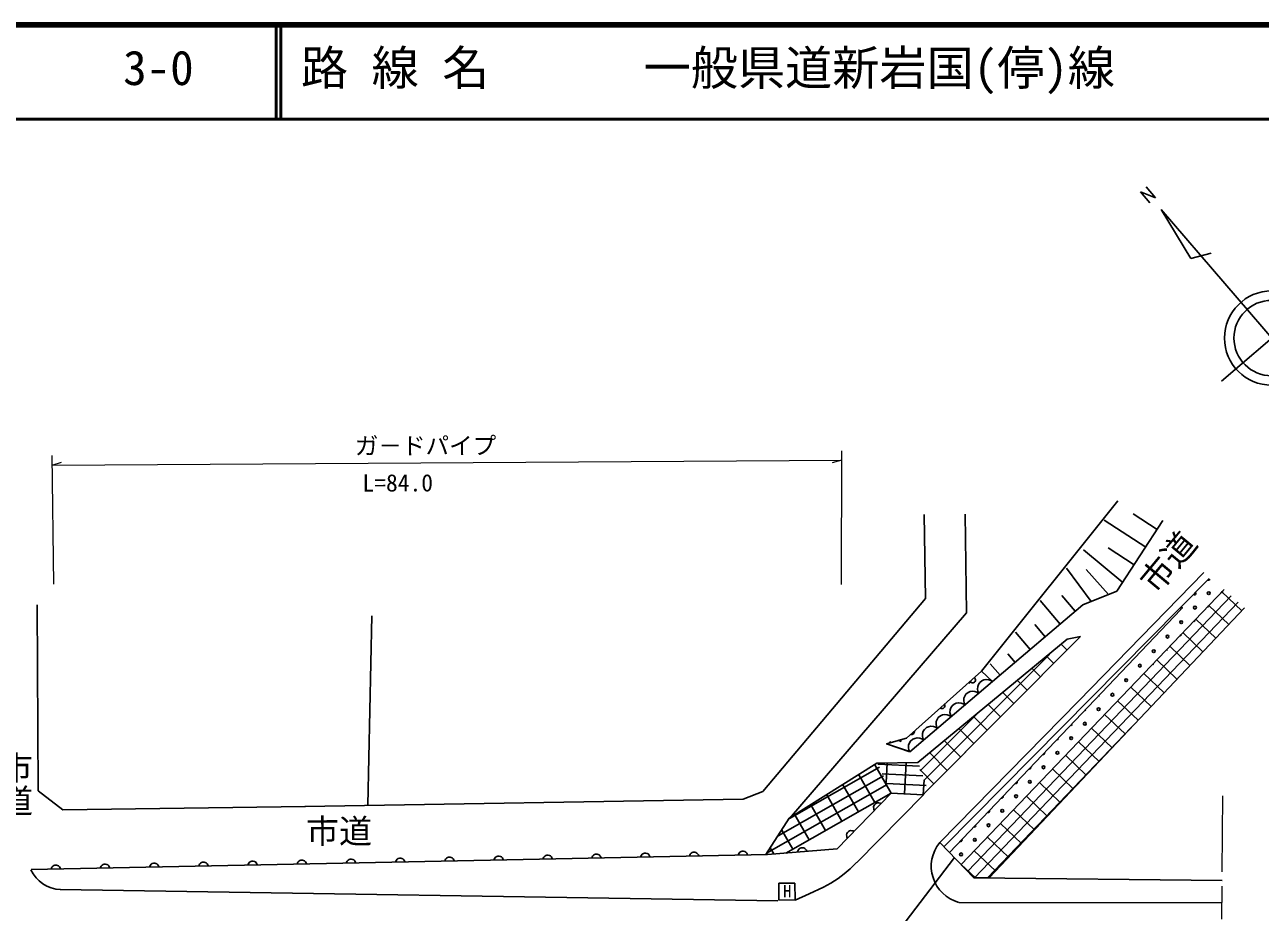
# Model space of a CAD drawing. Units: millimetres, scale not verified. Extents: x 40000 to 680000, y 20000 to 380000.
# Drawn here: x 151079 to 282136, y 285868 to 380000 of the extents above; entities that cross this region are included whole.
import ezdxf
from ezdxf.enums import TextEntityAlignment as Align

# ---------------------------------------------------------------- set-up
doc = ezdxf.new("R2010")
doc.units = ezdxf.units.MM
doc.header["$LTSCALE"] = 1000
doc.linetypes.add('CHAIN', pattern=[18.5, 12, -1.5, 3.5, -1.5])
for name, color, linetype, lineweight in [('M-BGD', 7, 'Continuous', 25), ('M-BMK', 2, 'CHAIN', 13), ('M-BMK-SRVR', 3, 'Continuous', 25), ('M-STR-HTXT', 7, 'Continuous', 13), ('M-TTL', 2, 'Continuous', 140), ('M-TTL-LINE', 7, 'Continuous', 50), ('M-TTL-TXT', 7, 'Continuous', 13)]:
    doc.layers.add(name, color=color, linetype=linetype, lineweight=lineweight)
doc.layers.add('M-BGD-HTXT', color=7, linetype='Continuous')
doc.styles.add('@ＭＳ ゴシック', font='')
doc.styles.add('ＭＳ ゴシック', font='')
doc.styles.get('@ＭＳ ゴシック').set_extended_font_data('@MS Gothic')
doc.styles.get('ＭＳ ゴシック').set_extended_font_data('MS Gothic')

# ---------------------------------------------------------------- blocks, each defined once
blk = doc.blocks.new('BUHIN3')
at = {"color": 7, "linetype": 'Continuous', "lineweight": 25}
blk.add_lwpolyline([(-593, -755), (-375, -835), (-156, -860), (125, -843), (346, -748), (542, -615), (726, -381), (809, -159), (848, 78), (798, 356), (719, 558), (593, 755)], dxfattribs=at)

msp = doc.modelspace()

# ---------------------------------------------------------------- linework, layer by layer
at = {"layer": 'M-BGD'}
for p, q in [((252565, 311427), (267023, 329512)), ((246630, 319157), (246498, 328070)), ((250980, 317634), (250838, 328097)), ((271197, 326469), (268662, 328118)), ((269979, 324598), (265579, 327461)), ((271805, 327405), (266937, 319920)), ((267545, 320856), (263376, 324316)), ((268762, 322727), (266016, 324513)), ((248583, 292824), (276721, 321265)), ((264210, 318827), (261565, 322372)), ((262848, 308276), (276149, 321917)), ((266028, 319556), (263665, 322219)), ((250406, 290938), (278288, 320095)), ((250421, 290953), (278288, 320095)), ((266937, 319920), (263301, 318462)), ((280173, 317849), (278066, 319863)), ((152522, 298764), (152401, 318479)), ((229370, 298667), (246630, 319157)), ((251107, 290223), (279034, 319428)), ((251819, 289521), (279780, 318762)), ((260905, 316436), (258805, 318919)), ((262502, 317787), (261080, 319469)), ((187470, 297215), (187890, 317325)), ((232202, 295816), (250980, 317634)), ((249185, 292201), (273723, 317966)), ((280461, 318153), (253363, 289530)), ((253732, 310343), (263301, 318462)), ((273723, 317966), (273765, 318272)), ((278798, 316396), (276684, 318418)), ((259308, 315085), (258211, 316382)), ((277423, 314944), (275301, 316972)), ((261643, 314831), (245829, 301761)), ((263054, 315104), (246707, 298681)), ((263046, 315096), (246884, 298859)), ((257718, 313725), (256154, 315575)), ((263054, 315104), (261643, 314831)), ((276048, 313491), (273919, 315527)), ((256123, 312372), (255342, 313295)), ((261045, 314265), (261635, 313678)), ((274673, 312039), (272537, 314081)), ((259772, 313224), (246475, 299865)), ((254528, 311018), (253502, 312232)), ((259488, 312993), (260224, 312261)), ((273298, 310587), (271155, 312636)), ((252565, 311430), (244605, 304341)), ((252565, 311430), (253732, 310343)), ((257932, 311720), (258813, 310843)), ((271923, 309134), (269772, 311190)), ((253738, 310337), (244953, 302888)), ((253738, 310337), (244953, 302888)), ((256375, 310448), (257402, 309426)), ((270548, 307682), (268390, 309745)), ((248153, 293269), (262848, 308276)), ((254818, 309175), (255991, 308008)), ((269172, 306229), (267008, 308299)), ((252203, 307037), (246065, 300871)), ((253262, 307903), (254580, 306591)), ((267797, 304777), (265626, 306854)), ((251705, 306631), (253169, 305173)), ((253211, 289529), (268447, 305464)), ((266422, 303325), (264244, 305408)), ((242490, 303729), (244605, 304341)), ((248592, 304086), (250347, 302338)), ((250148, 305358), (251758, 303756)), ((244925, 302906), (242490, 303729)), ((247035, 302813), (248936, 300921)), ((265047, 301872), (262861, 303963)), ((241476, 301681), (232159, 295853)), ((241256, 301520), (242976, 298506)), ((241476, 301681), (245829, 301761)), ((245974, 301348), (241552, 301587)), ((242570, 301683), (242458, 299626)), ((244574, 301715), (244396, 298429)), ((263672, 300420), (261479, 302517)), ((242161, 300344), (230982, 293965)), ((241754, 301263), (232195, 295809)), ((239558, 300459), (241238, 297515)), ((246336, 300327), (242027, 300560)), ((246007, 301015), (247525, 299503)), ((262297, 298967), (260097, 301072)), ((242568, 299425), (229770, 292122)), ((237861, 299398), (239501, 296524)), ((246697, 299306), (242501, 299533)), ((246480, 299920), (246394, 298321)), ((260922, 297515), (258715, 299626)), ((155109, 296747), (152522, 298764)), ((180781, 297104), (227282, 297879)), ((227282, 297879), (229370, 298667)), ((242976, 298506), (231817, 292139)), ((236164, 298337), (237764, 295532)), ((242993, 298505), (237263, 292610)), ((239339, 291156), (246410, 298314)), ((246394, 298321), (242976, 298506)), ((246394, 298321), (242976, 298506)), ((246707, 298681), (246394, 298321)), ((259547, 296063), (257332, 298181)), ((180855, 297105), (155109, 296747)), ((232770, 296215), (234290, 293550)), ((234467, 297276), (236027, 294541)), ((241116, 297037), (241150, 297158)), ((241129, 296892), (241116, 297037)), ((241157, 296781), (241129, 296892)), ((241150, 297158), (241207, 297267)), ((241212, 296673), (241157, 296781)), ((241207, 297267), (241315, 297378)), ((241315, 297378), (241422, 297438)), ((241422, 297438), (241542, 297475)), ((241542, 297475), (241688, 297468)), ((241688, 297468), (241800, 297443)), ((241800, 297443), (241909, 297390)), ((258172, 294610), (255950, 296735)), ((232159, 295853), (229699, 291982)), ((256797, 293158), (254568, 295290)), ((231394, 294591), (232553, 292559)), ((238252, 294090), (238285, 294210)), ((238264, 293945), (238252, 294090)), ((238293, 293834), (238264, 293945)), ((238285, 294210), (238342, 294319)), ((238347, 293725), (238293, 293834)), ((238342, 294319), (238450, 294430)), ((238450, 294430), (238557, 294490)), ((238557, 294490), (238677, 294527)), ((238677, 294527), (238824, 294520)), ((238824, 294520), (238936, 294495)), ((238936, 294495), (239044, 294442)), ((255422, 291705), (253186, 293844)), ((226949, 292249), (227058, 292311)), ((227058, 292311), (227175, 292349)), ((227175, 292349), (227330, 292352)), ((227330, 292352), (227448, 292319)), ((227448, 292319), (227559, 292262)), ((227559, 292262), (227659, 292154)), ((237263, 292610), (229851, 291986)), ((230161, 292716), (230523, 292080)), ((233059, 292256), (233089, 292374)), ((233089, 292374), (233141, 292476)), ((233141, 292476), (233226, 292593)), ((233226, 292593), (233331, 292662)), ((233331, 292662), (233445, 292707)), ((233445, 292707), (233599, 292720)), ((233599, 292720), (233719, 292695)), ((233719, 292695), (233834, 292645)), ((233834, 292645), (233940, 292543)), ((233940, 292543), (234008, 292451)), ((234008, 292451), (234055, 292340)), ((248153, 293269), (251765, 289531)), ((254047, 290253), (251804, 292399)), ((203952, 291459), (151765, 290402)), ((159390, 290939), (159507, 290977)), ((159507, 290977), (159662, 290980)), ((159662, 290980), (159780, 290947)), ((159780, 290947), (159891, 290889)), ((164408, 290871), (164500, 290983)), ((164500, 290983), (164609, 291045)), ((164609, 291045), (164726, 291082)), ((164726, 291082), (164881, 291085)), ((164881, 291085), (164999, 291053)), ((164999, 291053), (165110, 290995)), ((165110, 290995), (165210, 290887)), ((169568, 290878), (169626, 290976)), ((169626, 290976), (169719, 291088)), ((169719, 291088), (169828, 291151)), ((169828, 291151), (169945, 291188)), ((169945, 291188), (170100, 291191)), ((170100, 291191), (170218, 291158)), ((170218, 291158), (170329, 291101)), ((170329, 291101), (170429, 290993)), ((170429, 290993), (170491, 290896)), ((174749, 290868), (174787, 290983)), ((174787, 290983), (174845, 291082)), ((174845, 291082), (174938, 291194)), ((174938, 291194), (175047, 291256)), ((175047, 291256), (175163, 291294)), ((175163, 291294), (175318, 291297)), ((175318, 291297), (175436, 291264)), ((175436, 291264), (175548, 291206)), ((175548, 291206), (175647, 291098)), ((175647, 291098), (175709, 291002)), ((175709, 291002), (175749, 290888)), ((179968, 290973), (180006, 291089)), ((180006, 291089), (180064, 291188)), ((180064, 291188), (180157, 291300)), ((180157, 291300), (180265, 291362)), ((180265, 291362), (180382, 291399)), ((180382, 291399), (180537, 291402)), ((180537, 291402), (180655, 291370)), ((180655, 291370), (180766, 291312)), ((180766, 291312), (180866, 291204)), ((180866, 291204), (180928, 291108)), ((180928, 291108), (180968, 290993)), ((185187, 291079), (185225, 291195)), ((185225, 291195), (185283, 291293)), ((185283, 291293), (185375, 291405)), ((185375, 291405), (185484, 291467)), ((185484, 291467), (185601, 291505)), ((185601, 291505), (185756, 291508)), ((185756, 291508), (185874, 291475)), ((185874, 291475), (185985, 291418)), ((185985, 291418), (186085, 291310)), ((186085, 291310), (186147, 291213)), ((186147, 291213), (186187, 291099)), ((190406, 291184), (190443, 291300)), ((190443, 291300), (190501, 291399)), ((190501, 291399), (190594, 291511)), ((190594, 291511), (190703, 291573)), ((190703, 291573), (190820, 291610)), ((190820, 291610), (190975, 291614)), ((190975, 291614), (191093, 291581)), ((191093, 291581), (191204, 291523)), ((191204, 291523), (191304, 291415)), ((191304, 291415), (191366, 291319)), ((191366, 291319), (191405, 291205)), ((195624, 291290), (195662, 291406)), ((195662, 291406), (195720, 291505)), ((195720, 291505), (195813, 291616)), ((195813, 291616), (195922, 291679)), ((195922, 291679), (196038, 291716)), ((196038, 291716), (196193, 291719)), ((196193, 291719), (196311, 291687)), ((196311, 291687), (196423, 291629)), ((196423, 291629), (196522, 291521)), ((196522, 291521), (196584, 291425)), ((196584, 291425), (196624, 291310)), ((200843, 291396), (200881, 291512)), ((200881, 291512), (200939, 291610)), ((200939, 291610), (201031, 291722)), ((201031, 291722), (201140, 291784)), ((201140, 291784), (201257, 291822)), ((201257, 291822), (201412, 291825)), ((201412, 291825), (201530, 291792)), ((201530, 291792), (201641, 291734)), ((201641, 291734), (201741, 291626)), ((201741, 291626), (201803, 291530)), ((201803, 291530), (201843, 291416)), ((229851, 291986), (203952, 291459)), ((206042, 291501), (206080, 291617)), ((206080, 291617), (206138, 291716)), ((206138, 291716), (206231, 291828)), ((206231, 291828), (206339, 291890)), ((206339, 291890), (206456, 291927)), ((206456, 291927), (206611, 291930)), ((206611, 291930), (206729, 291898)), ((206729, 291898), (206841, 291840)), ((206841, 291840), (206940, 291732)), ((206940, 291732), (207002, 291636)), ((207002, 291636), (207042, 291522)), ((211222, 291607), (211260, 291722)), ((211260, 291722), (211318, 291821)), ((211318, 291821), (211410, 291933)), ((211410, 291933), (211519, 291995)), ((211519, 291995), (211636, 292033)), ((211636, 292033), (211791, 292036)), ((211791, 292036), (211909, 292003)), ((211909, 292003), (212020, 291945)), ((212020, 291945), (212120, 291837)), ((212120, 291837), (212182, 291741)), ((212182, 291741), (212222, 291627)), ((216402, 291712), (216439, 291828)), ((216439, 291828), (216497, 291926)), ((216497, 291926), (216590, 292038)), ((216590, 292038), (216699, 292101)), ((216699, 292101), (216815, 292138)), ((216815, 292138), (216970, 292141)), ((216970, 292141), (217089, 292109)), ((217089, 292109), (217200, 292051)), ((217200, 292051), (217300, 291943)), ((217300, 291943), (217362, 291847)), ((217362, 291847), (217401, 291732)), ((221581, 291817), (221619, 291933)), ((221619, 291933), (221677, 292032)), ((221677, 292032), (221770, 292144)), ((221770, 292144), (221878, 292206)), ((221878, 292206), (221995, 292243)), ((221995, 292243), (222150, 292247)), ((222150, 292247), (222268, 292214)), ((222268, 292214), (222379, 292156)), ((222379, 292156), (222479, 292048)), ((222479, 292048), (222541, 291952)), ((222541, 291952), (222581, 291838)), ((226761, 291923), (226799, 292039)), ((226799, 292039), (226857, 292137)), ((226857, 292137), (226949, 292249)), ((227659, 292154), (227721, 292057)), ((227721, 292057), (227761, 291943)), ((238973, 290821), (239318, 291156)), ((249704, 291665), (240381, 279513)), ((251919, 289522), (250421, 290953)), ((153874, 290445), (153912, 290561)), ((153912, 290561), (153970, 290660)), ((153970, 290660), (154063, 290771)), ((154063, 290771), (154172, 290834)), ((154172, 290834), (154288, 290871)), ((154288, 290871), (154443, 290874)), ((154443, 290874), (154562, 290842)), ((154562, 290842), (154673, 290784)), ((154673, 290784), (154772, 290676)), ((154772, 290676), (154834, 290580)), ((154834, 290580), (154874, 290465)), ((159093, 290551), (159131, 290666)), ((159131, 290666), (159189, 290765)), ((159189, 290765), (159282, 290877)), ((159282, 290877), (159390, 290939)), ((159891, 290889), (159991, 290781)), ((159991, 290781), (160053, 290685)), ((160053, 290685), (160093, 290571)), ((164312, 290656), (164350, 290772)), ((164350, 290772), (164408, 290871)), ((165210, 290887), (165272, 290791)), ((165272, 290791), (165312, 290677)), ((169531, 290762), (169568, 290878)), ((170491, 290896), (170530, 290782)), ((237348, 289440), (238004, 289941)), ((238004, 289941), (238624, 290490)), ((238624, 290490), (238973, 290821)), ((232782, 288971), (231068, 288960)), ((231068, 288960), (231079, 287162)), ((232793, 287173), (232782, 288971)), ((234300, 287817), (235792, 288525)), ((235792, 288525), (236582, 288955)), ((236582, 288955), (237348, 289440)), ((251765, 289531), (278091, 289226)), ((253363, 289530), (251768, 289521)), ((154827, 288276), (230979, 287070)), ((231079, 287162), (232793, 287173)), ((232786, 287165), (234300, 287817)), ((250191, 286923), (278068, 286879))]:
    msp.add_line(p, q, dxfattribs=at)
msp.add_lwpolyline([(244953, 302888), (242490, 303729), (244605, 304341), (252565, 311430), (253738, 310337)], dxfattribs=at)
for centre in [(276667, 319720), (275208, 318181), (273748, 316642), (272288, 315102), (270829, 313563), (269369, 312024), (267909, 310485), (266450, 308945), (264990, 307406), (263530, 305867), (262071, 304328), (260611, 302788), (259151, 301249), (257692, 299710), (256232, 298170), (254772, 296631), (253313, 295092), (251853, 293553), (250393, 292013)]:
    msp.add_circle(centre, 149, dxfattribs=at)
for centre, radius, start, end in [((276628, 321220), 149, 227.8457, 349.46802), ((275168, 319680), 149, 211.08179, 59.62054), ((278167, 319760), 149, 75.99426, 196.3689), ((273708, 318141), 149, 339.44019, 58.13208), ((276707, 318221), 149, 81.71631, 190.64685), ((275248, 316682), 149, 87.88135, 184.48181), ((273788, 315142), 149, 94.70764, 177.65546), ((272328, 313603), 149, 102.61957, 169.74359), ((270868, 312064), 149, 112.71875, 159.64441), ((251623, 310511), 300, 210.17751, 53.19929), ((250816, 309339), 1004, 57.28522, 64.14133), ((252280, 310581), 1004, 196.2973, 203.30951), ((264950, 308906), 149, 303.89502, 328.55591), ((248388, 307767), 300, 229.95611, 33.42068), ((263491, 307366), 149, 290.88574, 341.56519), ((262031, 305827), 149, 282.39001, 350.06091), ((243491, 303128), 1004, 57.28522, 77.27826), ((244956, 304370), 1004, 192.42853, 203.30951), ((245152, 305023), 300, 250.84192, 12.53487), ((260571, 304288), 149, 275.46924, 356.98169), ((243491, 303128), 1004, 122.80164, 142.57928), ((244410, 302043), 1004, 57.28522, 81.50555), ((259111, 302749), 149, 269.40985, 3.04114), ((257652, 301209), 149, 263.90192, 8.54901), ((256192, 299670), 149, 258.77686, 13.67407), ((254732, 298131), 149, 253.92987, 18.52112), ((253273, 296591), 149, 249.28973, 23.16119), ((251813, 295052), 149, 244.80481, 27.64612), ((250353, 293513), 149, 240.43518, 32.01572), ((251206, 290749), 3971, 140.75269, 254.67535), ((155065, 291942), 3674, 205.32684, 266.86725)]:
    msp.add_arc(centre, radius, start, end, dxfattribs=at)
at = {"layer": 'M-BMK'}
msp.add_line((277923, 271656), (278177, 298215), dxfattribs=at)
at = {"layer": 'M-BMK-SRVR'}
for p, q in [((270428, 361117), (269421, 362287)), ((269421, 362287), (271038, 361636)), ((271038, 361636), (270021, 362806)), ((271607, 360415), (274761, 355214)), ((271607, 360415), (287908, 341461)), ((274761, 355214), (276929, 355760)), ((288651, 351333), (278036, 342204))]:
    msp.add_line(p, q, dxfattribs=at)
for radius in [5000, 4000]:
    msp.add_circle((283344, 346768), radius, dxfattribs=at)
at = {"layer": 'M-STR-HTXT'}
for p, q in [((154172, 320668), (153975, 334302)), ((237730, 334815), (237678, 320626)), ((153982, 333302), (237736, 333816)), ((153982, 333302), (154980, 333596)), ((237736, 333816), (236738, 333522))]:
    msp.add_line(p, q, dxfattribs=at)
at = {"layer": 'M-TTL'}
msp.add_line((680000, 380000), (40000, 380000), dxfattribs=at)
at = {"layer": 'M-TTL-LINE'}
for p, q in [((177750, 380000), (177750, 370000)), ((178250, 380000), (178250, 370000)), ((40000, 370000), (680000, 370000))]:
    msp.add_line(p, q, dxfattribs=at)

# ---------------------------------------------------------------- block references
at = {"layer": 'M-BGD', "rotation": 168.43384}
for p in [(253006, 309717), (251541, 308475), (250077, 307234), (248613, 305992), (247149, 304751), (245685, 303509)]:
    msp.add_blockref('BUHIN3', p, dxfattribs=at)

# ---------------------------------------------------------------- texts
at = {"layer": 'M-BGD', "style": 'ＭＳ ゴシック'}
msp.add_text('H', height=1320, rotation=0.1, dxfattribs=at).set_placement((231510, 287054), align=Align.BOTTOM_LEFT)
at = {"layer": 'M-BGD-HTXT'}
for rotation, style, p in [(50.3, 'ＭＳ ゴシック', (271707, 319028)), (270.1, '@ＭＳ ゴシック', (148097, 302968)), (0.1, 'ＭＳ ゴシック', (180926, 292411))]:
    msp.add_text('市道', height=2566, rotation=rotation, dxfattribs=dict(at, style=style)).set_placement(p, align=Align.BOTTOM_LEFT)
at = {"layer": 'M-STR-HTXT', "style": 'ＭＳ ゴシック'}
for s, p in [('ガ－ドパイプ', (186096, 333871)), ('L=84.0', (186909, 329940))]:
    msp.add_text(s, height=1833, rotation=0.1, dxfattribs=at).set_placement(p, align=Align.BOTTOM_LEFT)
at = {"layer": 'M-TTL-TXT', "style": 'ＭＳ ゴシック'}
for s, p in [('路 線 名', (180380, 372500)), ('一般県道新岩国(停)線', (216734, 372500)), ('3-0', (161521, 372500))]:
    msp.add_text(s, height=3666, dxfattribs=at).set_placement(p, align=Align.BOTTOM_LEFT)

doc.saveas('drawing.dxf')
